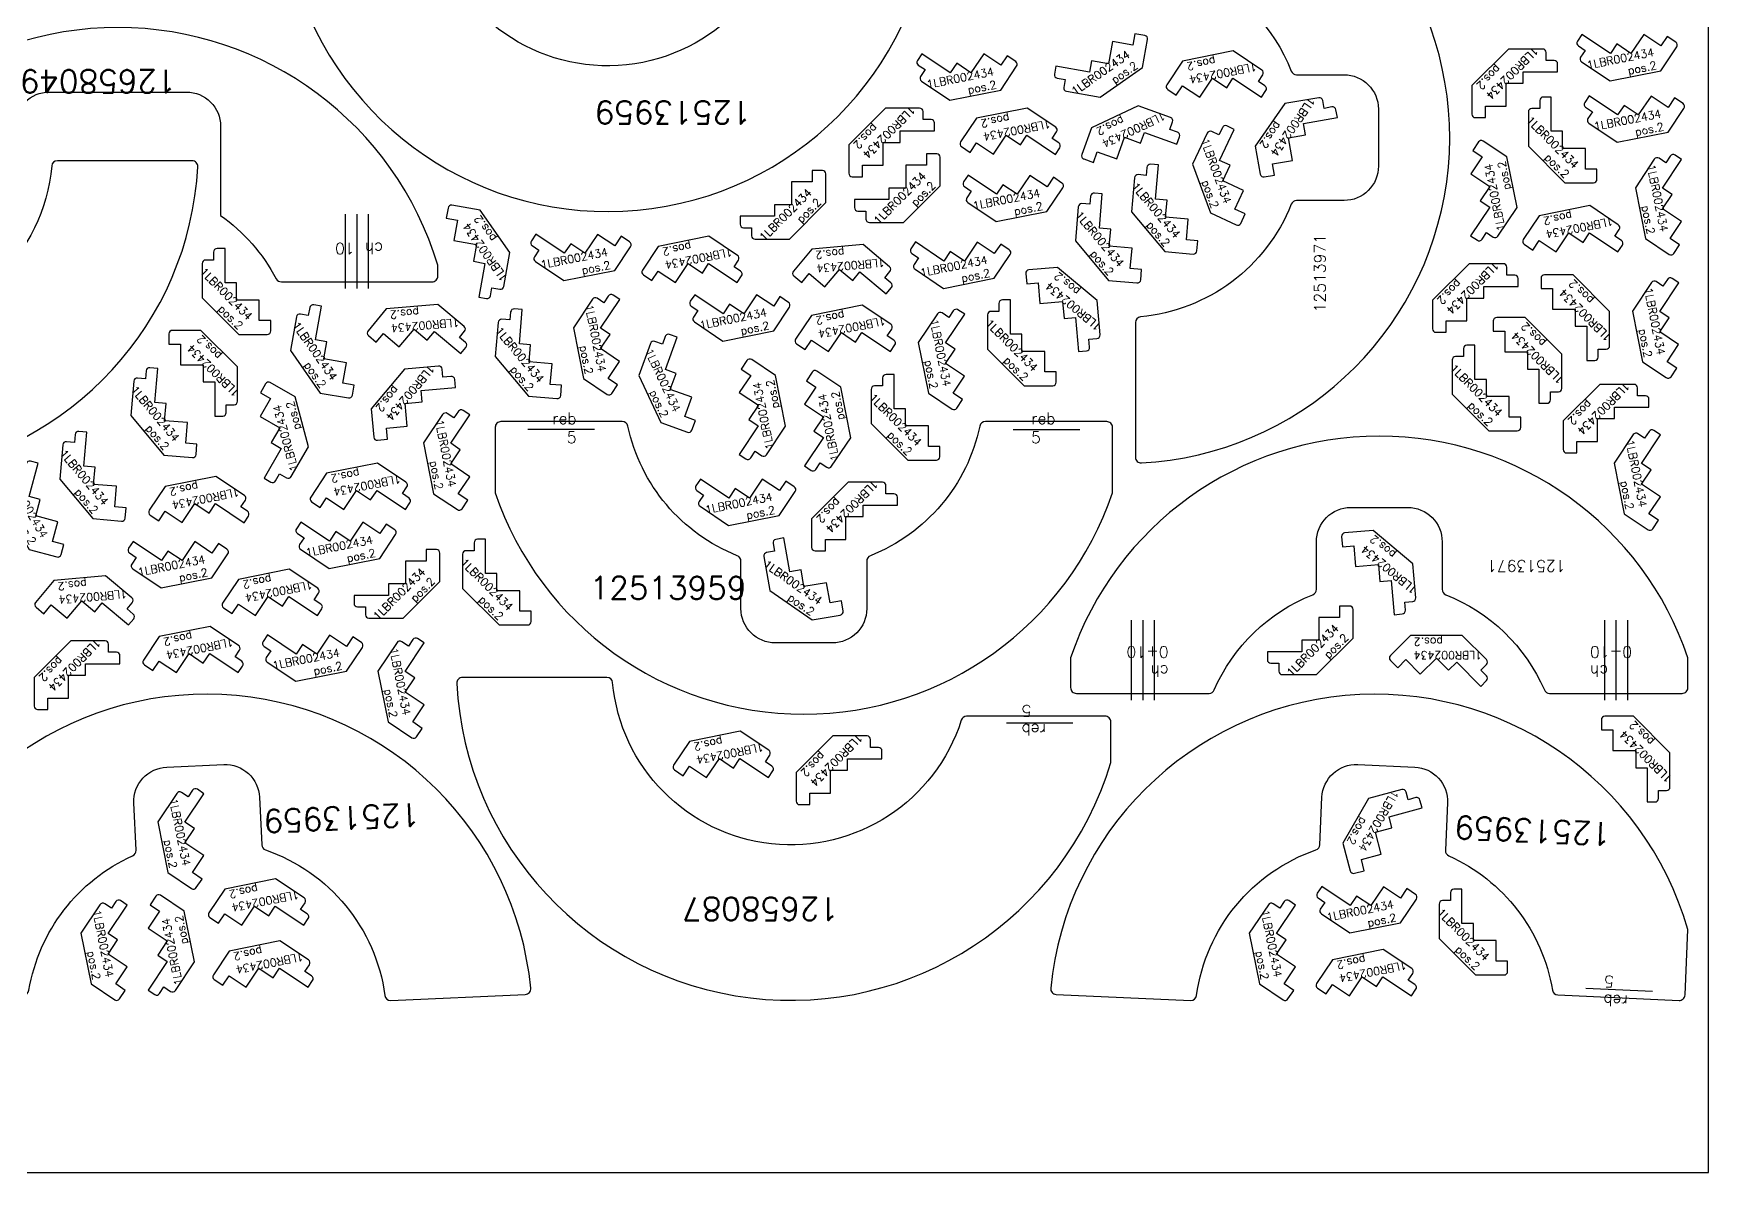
# Model space of a CAD drawing. Header units: millimetres. Extents: x 2625 to 5125, y -105 to 1860.
# Drawn here: x 3660 to 5125, y 0 to 996 of the extents above; entities that cross this region are included whole.
import ezdxf

# ---------------------------------------------------------------- set-up
doc = ezdxf.new("R2010")
doc.units = ezdxf.units.MM
for name, color, linetype in [('12513959', 7, 'Continuous'), ('12513971', 7, 'Continuous'), ('12658049', 7, 'Continuous'), ('12658087', 7, 'Continuous'), ('1LBR002434', 7, 'Continuous'), ('Chanfro', 7, 'Continuous'), ('Rebaixo', 7, 'Continuous'), ('sheet', 24, 'Continuous'), ('Texto', 7, 'Continuous')]:
    doc.layers.add(name, color=color, linetype=linetype)
doc.styles.get("Standard").update_dxf_attribs({"font": 'txt.shx'})

msp = doc.modelspace()

# ---------------------------------------------------------------- linework, layer by layer
at = {"layer": '12513959', "color": 2}
for points in [[(4441.5, 1115.6), (4323.7, 1115.6, 0.387391), (4318.8, 1111, -0.858818), (4007.9, 1092.6, 0.353739), (4003, 1096.6), (3896.9, 1096.6, 0.414214), (3891.9, 1091.6), (3891.9, 1034.3, 0.826224), (4446.5, 1110.3, 0.43)], [(3798.4, 885), (3680.6, 885, 0.387391), (3675.6, 880.5, -0.858818), (3364.8, 862.1, 0.353739), (3359.9, 866), (3253.8, 866, 0.414214), (3248.8, 861), (3248.8, 803.8, 0.826224), (3803.4, 879.7, 0.43)], [(4278.6, 534.8, 0.307315), (4275.4, 539.5, -0.250508), (4179.6, 652.9, 0.353739), (4174.7, 656.8), (4068.6, 656.8, 0.414214), (4063.6, 651.8), (4063.6, 594.6, 0.717624), (4603.6, 594.6), (4603.6, 651.8, 0.414214), (4598.6, 656.8), (4492.5, 656.8, 0.353739), (4487.6, 652.9, -0.250508), (4391.8, 539.5, 0.307315), (4388.6, 534.8), (4388.6, 493.2, -0.414214), (4358.6, 463.2), (4308.6, 463.2, -0.414214), (4278.6, 493.2)], [(3749.4, 281.8), (3747.5, 323.3, -0.414214), (3776.2, 354.6), (3826.1, 356.8, -0.414214), (3857.4, 328.2), (3859.3, 286.7, 0.307315), (3862.6, 282.2, -0.282196), (3967.1, 154.9, 0.387391), (3972.2, 150.5), (4089.9, 155.8, 0.43), (4094.7, 161.3, 0.826224), (3537.3, 212.5), (3539.8, 155.3, 0.414214), (3545, 150.5), (3651, 155.3, 0.353739), (3655.7, 159.4, -0.250508), (3746.4, 277, 0.307315)], [(4894.9, 281.8, 0.307315), (4897.8, 277, -0.250508), (4988.5, 159.4, 0.353739), (4993.2, 155.3), (5099.2, 150.5, 0.414214), (5104.5, 155.3), (5107, 212.5, 0.826224), (4549.6, 161.3, 0.43), (4554.3, 155.8), (4672, 150.5, 0.387391), (4677.2, 154.9, -0.282196), (4781.6, 282.2, 0.307315), (4785, 286.7), (4786.8, 328.2, -0.414214), (4818.1, 356.8), (4868.1, 354.6, -0.414214), (4896.7, 323.3)]]:
    msp.add_lwpolyline(points, format="xyb", close=True, dxfattribs=at)
at = {"layer": '12513971', "color": 2}
for points in [[(4764.6, 850.2, 0.307315), (4760, 847, -0.282196), (4628.1, 748.4, 0.387391), (4623.6, 743.4), (4623.6, 625.6, 0.43), (4628.9, 620.6, 0.826224), (4704.8, 1175.2), (4678.6, 1175.2, 0.414214), (4673.6, 1170.2), (4673.6, 1054.1, 0.298217), (4676.6, 1049.5, -0.197795), (4760, 963.4, 0.307315), (4764.6, 960.2), (4806.2, 960.2, -0.414214), (4836.2, 930.2), (4836.2, 880.2, -0.414214), (4806.2, 850.2)], [(4892, 551.7), (4892, 510.1, 0.307315), (4895.2, 505.4, -0.197795), (4981.4, 422.1, 0.298217), (4985.9, 419.1), (5102, 419.1, 0.414214), (5107, 424.1), (5107, 450.3, 0.717624), (4567, 450.3), (4567, 424.1, 0.414214), (4572, 419.1), (4688.1, 419.1, 0.298217), (4692.6, 422.1, -0.197795), (4778.8, 505.4, 0.307315), (4782, 510.1), (4782, 551.7, -0.414214), (4812, 581.7), (4862, 581.7, -0.414214)]]:
    msp.add_lwpolyline(points, format="xyb", close=True, dxfattribs=at)
at = {"layer": '12658049', "color": 2}
for points in [[(3679, 1179.8, -0.414214), (3649, 1149.8), (3571, 1149.8, -0.219706), (3457.5, 1084, 0.387226), (3453, 1079), (3453, 952.7, 0.429586), (3458.3, 947.7, 0.840577), (3527.6, 1519.8), (3518, 1519.8, 0.414214), (3513, 1514.8), (3513, 1382.9, 0.27887), (3515.7, 1378.4, -0.119347), (3571, 1329.8), (3649, 1329.8, -0.414214), (3679, 1299.8)], [(3823.4, 915.1), (3823.4, 837.1, -0.119347), (3872, 781.7, 0.27887), (3876.5, 779.1), (4008.4, 779.1, 0.414214), (4013.4, 784.1), (4013.4, 793.6, 0.742519), (3453.4, 793.6), (3453.4, 784.1, 0.414214), (3458.4, 779.1), (3590.4, 779.1, 0.27887), (3594.8, 781.7, -0.119347), (3643.4, 837.1), (3643.4, 915.1, -0.414214), (3673.4, 945.1), (3793.4, 945.1, -0.414214)]]:
    msp.add_lwpolyline(points, format="xyb", close=True, dxfattribs=at)
at = {"layer": '12658087', "color": 2}
msp.add_lwpolyline([(4597.1, 399.1), (4476, 399.1, 0.32655), (4471.3, 395.6, -0.817096), (4166.3, 428.5, 0.387226), (4161.3, 433.1), (4035, 433.1, 0.429586), (4030, 427.8, 0.840577), (4602.1, 358.5), (4602.1, 394.1, 0.414214)], format="xyb", close=True, dxfattribs=at)
at = {"layer": '1LBR002434', "color": 2}
for points in [[(4621.3, 986.2), (4603.5, 989.4), (4600.1, 969.7), (4585.3, 972.3), (4583.5, 962.4), (4554, 967.6), (4552.8, 960.7, 0.414214), (4555.2, 957.3), (4562.1, 956), (4560.9, 949.1, 0.414214), (4563.3, 945.7), (4592.9, 940.5), (4629.9, 966.4), (4634.3, 991, 0.414214), (4631.9, 994.5), (4623, 996.1)], [(4930, 932.7), (4948, 932.7), (4948, 952.7), (4963, 952.7), (4963, 962.7), (4993, 962.7), (4993, 969.7, 0.414214), (4990, 972.7), (4983, 972.7), (4983, 979.7, 0.414214), (4980, 982.7), (4950, 982.7), (4918, 950.7), (4918, 925.7, 0.414214), (4921, 922.7), (4930, 922.7)], [(5083.3, 985.4), (5068.4, 995.4), (5057.2, 978.7), (5044.8, 987.1), (5039.2, 978.7), (5014.3, 995.4), (5010.4, 989.6, 0.414214), (5011.2, 985.4), (5017, 981.5), (5013.1, 975.7, 0.414214), (5014, 971.6), (5038.9, 954.9), (5083.3, 963.7), (5097.2, 984.5, 0.414214), (5096.4, 988.7), (5088.9, 993.7)], [(4505.8, 968.5), (4490.9, 978.5), (4479.8, 961.8), (4467.3, 970.2), (4461.7, 961.9), (4436.8, 978.5), (4432.9, 972.7, 0.414214), (4433.7, 968.5), (4439.6, 964.7), (4435.7, 958.8, 0.414214), (4436.5, 954.7), (4461.4, 938), (4505.8, 946.8), (4519.7, 967.6, 0.414214), (4518.9, 971.8), (4511.4, 976.8)], [(4664.9, 950.5), (4679.9, 940.5), (4691, 957.2), (4703.5, 948.8), (4709, 957.2), (4734, 940.5), (4737.8, 946.3, 0.414214), (4737, 950.5), (4731.2, 954.4), (4735.1, 960.2, 0.414214), (4734.3, 964.3), (4709.3, 981), (4664.9, 972.2), (4651, 951.4, 0.414214), (4651.9, 947.2), (4659.3, 942.2)], [(4743.5, 882.2), (4761.2, 885.3), (4757.7, 905), (4772.5, 907.6), (4770.8, 917.5), (4800.3, 922.7), (4799.1, 929.6, 0.414214), (4795.6, 932), (4788.7, 930.8), (4787.5, 937.7, 0.414214), (4784, 940.1), (4754.5, 934.9), (4728.5, 897.8), (4732.9, 873.2, 0.414214), (4736.3, 870.8), (4745.2, 872.4)], [(5017.4, 877.7), (5017.4, 895.7), (4997.4, 895.7), (4997.4, 910.7), (4987.4, 910.7), (4987.4, 940.7), (4980.4, 940.7, 0.414214), (4977.4, 937.7), (4977.4, 930.7), (4970.4, 930.7, 0.414214), (4967.4, 927.7), (4967.4, 897.7), (4999.4, 865.7), (5024.4, 865.7, 0.414214), (5027.4, 868.7), (5027.4, 877.7)], [(5089.7, 931.6), (5074.7, 941.6), (5063.6, 925), (5051.1, 933.3), (5045.5, 925), (5020.6, 941.7), (5016.7, 935.9, 0.414214), (5017.5, 931.7), (5023.4, 927.8), (5019.5, 922, 0.414214), (5020.3, 917.8), (5045.2, 901.2), (5089.6, 910), (5103.5, 930.8, 0.414214), (5102.7, 934.9), (5095.2, 939.9)], [(4384.9, 881), (4402.9, 881), (4402.9, 901), (4417.9, 901), (4417.9, 911), (4447.9, 911), (4447.9, 918, 0.414214), (4444.9, 921), (4437.9, 921), (4437.9, 928, 0.414214), (4434.9, 931), (4404.9, 931), (4372.9, 899), (4372.9, 874, 0.414214), (4375.9, 871), (4384.9, 871)], [(4484.5, 900.6), (4499.5, 890.6), (4510.6, 907.2), (4523.1, 898.9), (4528.6, 907.2), (4553.6, 890.5), (4557.5, 896.3, 0.414214), (4556.6, 900.5), (4550.8, 904.4), (4554.7, 910.2, 0.414214), (4553.9, 914.4), (4528.9, 931), (4484.5, 922.2), (4470.7, 901.4, 0.414214), (4471.5, 897.3), (4479, 892.3)], [(4590.3, 892.8), (4607.3, 886.7), (4614.1, 905.5), (4628.2, 900.3), (4631.6, 909.7), (4659.8, 899.5), (4662.2, 906, 0.414214), (4660.4, 909.9), (4653.8, 912.3), (4656.2, 918.9, 0.414214), (4654.4, 922.7), (4626.2, 933), (4585.2, 913.8), (4576.7, 890.4, 0.414214), (4578.5, 886.5), (4586.9, 883.4)], [(4710.6, 842.6), (4718.2, 858.9), (4700.1, 867.4), (4706.4, 881), (4697.3, 885.2), (4710, 912.4), (4703.7, 915.4, 0.414214), (4699.7, 913.9), (4696.7, 907.6), (4690.4, 910.5, 0.414214), (4686.4, 909.1), (4673.7, 881.9), (4689.2, 839.4), (4711.9, 828.8, 0.414214), (4715.8, 830.2), (4719.6, 838.4)], [(4927, 888.4), (4917, 873.4), (4933.6, 862.3), (4925.3, 849.8), (4933.6, 844.3), (4916.9, 819.3), (4922.8, 815.4, 0.414214), (4926.9, 816.3), (4930.8, 822.1), (4936.6, 818.2, 0.414214), (4940.8, 819), (4957.5, 844), (4948.6, 888.3), (4927.9, 902.2, 0.414214), (4923.7, 901.4), (4918.7, 893.9)], [(4440.9, 881), (4422.9, 881), (4422.9, 861), (4407.9, 861), (4407.9, 851), (4377.9, 851), (4377.9, 844, 0.414214), (4380.9, 841), (4387.9, 841), (4387.9, 834, 0.414214), (4390.9, 831), (4420.9, 831), (4452.9, 863), (4452.9, 888, 0.414214), (4449.9, 891), (4440.9, 891)], [(4668.3, 815.9), (4669.9, 833.8), (4650, 835.6), (4651.3, 850.5), (4641.3, 851.4), (4643.9, 881.3), (4636.9, 881.9, 0.414214), (4633.7, 879.2), (4633.1, 872.2), (4626.1, 872.8, 0.414214), (4622.9, 870.1), (4620.2, 840.2), (4649.3, 805.5), (4674.2, 803.4, 0.414214), (4677.5, 806.1), (4678.3, 815)], [(5091.4, 817), (5101.4, 831.9), (5084.8, 843), (5093.1, 855.5), (5084.8, 861.1), (5101.5, 886), (5095.7, 889.9, 0.414214), (5091.5, 889.1), (5087.6, 883.2), (5081.8, 887.1, 0.414214), (5077.6, 886.3), (5061, 861.4), (5069.8, 817), (5090.6, 803.1, 0.414214), (5094.7, 803.9), (5099.7, 811.4)], [(4340.9, 866.4), (4322.9, 866.4), (4322.9, 846.4), (4307.9, 846.4), (4307.9, 836.4), (4277.9, 836.4), (4277.9, 829.4, 0.414214), (4280.9, 826.4), (4287.9, 826.4), (4287.9, 819.4, 0.414214), (4290.9, 816.4), (4320.9, 816.4), (4352.9, 848.4), (4352.9, 873.4, 0.414214), (4349.9, 876.4), (4340.9, 876.4)], [(4546.4, 862.2), (4531.4, 872.2), (4520.3, 855.6), (4507.8, 863.9), (4502.2, 855.6), (4477.3, 872.3), (4473.4, 866.4, 0.414214), (4474.2, 862.3), (4480.1, 858.4), (4476.2, 852.6, 0.414214), (4477, 848.4), (4501.9, 831.7), (4546.3, 840.6), (4560.2, 861.4, 0.414214), (4559.4, 865.5), (4551.9, 870.5)], [(4619.1, 790.6), (4620.7, 808.6), (4600.8, 810.3), (4602.1, 825.2), (4592.1, 826.1), (4594.7, 856), (4587.8, 856.6, 0.414214), (4584.5, 853.9), (4583.9, 846.9), (4576.9, 847.5, 0.414214), (4573.7, 844.8), (4571.1, 814.9), (4600.1, 780.2), (4625, 778.1, 0.414214), (4628.3, 780.8), (4629.1, 789.8)], [(4030.6, 833), (4027.4, 815.2), (4047.1, 811.8), (4044.5, 797), (4054.4, 795.2), (4049.2, 765.7), (4056.1, 764.5, 0.414214), (4059.5, 766.9), (4060.7, 773.8), (4067.6, 772.6, 0.414214), (4071.1, 775), (4076.3, 804.6), (4050.4, 841.6), (4025.7, 846, 0.414214), (4022.3, 843.6), (4020.7, 834.7)], [(4976.8, 815.2), (4991.7, 805.2), (5002.8, 821.9), (5015.3, 813.5), (5020.9, 821.8), (5045.8, 805.2), (5049.7, 811, 0.414214), (5048.9, 815.2), (5043, 819), (5046.9, 824.9, 0.414214), (5046.1, 829), (5021.2, 845.7), (4976.8, 836.9), (4962.9, 816.1, 0.414214), (4963.7, 811.9), (4971.2, 806.9)], [(4168.1, 810.6), (4153.2, 820.6), (4142, 804), (4129.6, 812.3), (4124, 804), (4099.1, 820.7), (4095.2, 814.9, 0.414214), (4096, 810.7), (4101.8, 806.8), (4097.9, 801, 0.414214), (4098.8, 796.8), (4123.7, 780.2), (4168.1, 789), (4182, 809.8, 0.414214), (4181.2, 813.9), (4173.7, 818.9)], [(3857.2, 745.1), (3857.2, 763.1), (3837.2, 763.1), (3837.2, 778.1), (3827.2, 778.1), (3827.2, 808.1), (3820.2, 808.1, 0.414214), (3817.2, 805.1), (3817.2, 798.1), (3810.2, 798.1, 0.414214), (3807.2, 795.1), (3807.2, 765.1), (3839.2, 733.1), (3864.2, 733.1, 0.414214), (3867.2, 736.1), (3867.2, 745.1)], [(4206.2, 788.4), (4221.2, 778.4), (4232.3, 795.1), (4244.8, 786.7), (4250.3, 795), (4275.3, 778.4), (4279.1, 784.2, 0.414214), (4278.3, 788.3), (4272.5, 792.2), (4276.4, 798.1, 0.414214), (4275.6, 802.2), (4250.6, 818.9), (4206.2, 810.1), (4192.3, 789.3, 0.414214), (4193.2, 785.1), (4200.6, 780.1)], [(4338.1, 786.2), (4351.9, 774.6), (4364.8, 789.9), (4376.3, 780.3), (4382.7, 787.9), (4405.7, 768.7), (4410.2, 774, 0.414214), (4409.8, 778.2), (4404.4, 782.7), (4408.9, 788.1, 0.414214), (4408.6, 792.3), (4385.6, 811.6), (4340.5, 807.7), (4324.4, 788.5, 0.414214), (4324.8, 784.3), (4331.7, 778.5)], [(4500.2, 803.8), (4485.3, 813.8), (4474.2, 797.2), (4461.7, 805.5), (4456.1, 797.2), (4431.2, 813.9), (4427.3, 808, 0.414214), (4428.1, 803.9), (4433.9, 800), (4430.1, 794.2, 0.414214), (4430.9, 790), (4455.8, 773.3), (4500.2, 782.2), (4514.1, 803, 0.414214), (4513.3, 807.1), (4505.8, 812.1)], [(4538.5, 778.1), (4540.1, 760.2), (4560, 761.9), (4561.3, 747), (4571.3, 747.9), (4573.9, 718), (4580.9, 718.6, 0.414214), (4583.6, 721.8), (4583, 728.8), (4590, 729.4, 0.414214), (4592.7, 732.7), (4590.1, 762.6), (4555.4, 791.6), (4530.5, 789.5, 0.414214), (4527.8, 786.2), (4528.6, 777.2)], [(4895.5, 744.9), (4913.5, 744.9), (4913.5, 764.9), (4928.5, 764.9), (4928.5, 774.9), (4958.5, 774.9), (4958.5, 781.9, 0.414214), (4955.5, 784.9), (4948.5, 784.9), (4948.5, 791.9, 0.414214), (4945.5, 794.9), (4915.5, 794.9), (4883.5, 762.9), (4883.5, 737.9, 0.414214), (4886.5, 734.9), (4895.5, 734.9)], [(4988.5, 773.2), (4988.5, 755.2), (5008.5, 755.2), (5008.5, 740.2), (5018.5, 740.2), (5018.5, 710.2), (5025.5, 710.2, 0.414214), (5028.5, 713.2), (5028.5, 720.2), (5035.5, 720.2, 0.414214), (5038.5, 723.2), (5038.5, 753.2), (5006.5, 785.2), (4981.5, 785.2, 0.414214), (4978.5, 782.2), (4978.5, 773.2)], [(5088.9, 709.1), (5098.9, 724.1), (5082.3, 735.2), (5090.6, 747.7), (5082.3, 753.2), (5099, 778.2), (5093.2, 782.1, 0.414214), (5089, 781.2), (5085.1, 775.4), (5079.3, 779.3, 0.414214), (5075.1, 778.5), (5058.5, 753.5), (5067.3, 709.2), (5088.1, 695.3, 0.414214), (5092.3, 696.1), (5097.3, 703.6)], [(4162.4, 694.5), (4172.4, 709.5), (4155.8, 720.6), (4164.1, 733), (4155.8, 738.6), (4172.5, 763.5), (4166.7, 767.4, 0.414214), (4162.5, 766.6), (4158.6, 760.8), (4152.8, 764.7, 0.414214), (4148.6, 763.8), (4132, 738.9), (4140.8, 694.5), (4161.6, 680.6, 0.414214), (4165.7, 681.5), (4170.7, 688.9)], [(4307.2, 757.8), (4292.2, 767.8), (4281.1, 751.1), (4268.6, 759.5), (4263.1, 751.1), (4238.1, 767.8), (4234.2, 762, 0.414214), (4235.1, 757.8), (4240.9, 753.9), (4237, 748.1, 0.414214), (4237.8, 744), (4262.8, 727.3), (4307.2, 736.1), (4321, 756.9, 0.414214), (4320.2, 761.1), (4312.7, 766.1)], [(4544.3, 700.2), (4544.3, 718.2), (4524.3, 718.2), (4524.3, 733.2), (4514.3, 733.2), (4514.3, 763.2), (4507.3, 763.2, 0.414214), (4504.3, 760.2), (4504.3, 753.2), (4497.3, 753.2, 0.414214), (4494.3, 750.2), (4494.3, 720.2), (4526.3, 688.2), (4551.3, 688.2, 0.414214), (4554.3, 691.2), (4554.3, 700.2)], [(3930.3, 690.5), (3933.4, 708.2), (3913.7, 711.7), (3916.3, 726.5), (3906.5, 728.2), (3911.7, 757.8), (3904.8, 759, 0.414214), (3901.3, 756.5), (3900.1, 749.7), (3893.2, 750.9, 0.414214), (3889.7, 748.4), (3884.5, 718.9), (3910.5, 681.8), (3935.1, 677.5, 0.414214), (3938.6, 679.9), (3940.2, 688.8)], [(3965.9, 733.9), (3979.7, 722.3), (3992.6, 737.6), (4004.1, 728), (4010.5, 735.7), (4033.5, 716.4), (4038, 721.7, 0.414214), (4037.6, 726), (4032.3, 730.5), (4036.8, 735.8, 0.414214), (4036.4, 740.1), (4013.4, 759.3), (3968.3, 755.4), (3952.3, 736.2, 0.414214), (3952.6, 732), (3959.5, 726.2)], [(4111.7, 689.4), (4113.3, 707.4), (4093.3, 709.1), (4094.6, 724), (4084.7, 724.9), (4087.3, 754.8), (4080.3, 755.4, 0.414214), (4077.1, 752.7), (4076.5, 745.7), (4069.5, 746.3, 0.414214), (4066.2, 743.6), (4063.6, 713.7), (4092.7, 679), (4117.6, 676.9, 0.414214), (4120.9, 679.6), (4121.7, 688.6)], [(4340.3, 728.1), (4355.3, 718.1), (4366.4, 734.7), (4378.8, 726.4), (4384.4, 734.7), (4409.3, 718), (4413.2, 723.9, 0.414214), (4412.4, 728), (4406.6, 731.9), (4410.5, 737.7, 0.414214), (4409.6, 741.9), (4384.7, 758.6), (4340.3, 749.7), (4326.4, 729, 0.414214), (4327.2, 724.8), (4334.7, 719.8)], [(4464.2, 681.6), (4474.2, 696.6), (4457.6, 707.7), (4465.9, 720.2), (4457.6, 725.7), (4474.3, 750.7), (4468.4, 754.6, 0.414214), (4464.3, 753.7), (4460.4, 747.9), (4454.6, 751.8, 0.414214), (4450.4, 751), (4433.7, 726), (4442.6, 681.6), (4463.4, 667.8, 0.414214), (4467.5, 668.6), (4472.5, 676.1)], [(4946.7, 735.8), (4946.7, 717.8), (4966.7, 717.8), (4966.7, 702.8), (4976.7, 702.8), (4976.7, 672.8), (4983.7, 672.8, 0.414214), (4986.7, 675.8), (4986.7, 682.8), (4993.7, 682.8, 0.414214), (4996.7, 685.8), (4996.7, 715.8), (4964.7, 747.8), (4939.7, 747.8, 0.414214), (4936.7, 744.8), (4936.7, 735.8)], [(3788.2, 724.6), (3788.2, 706.6), (3808.2, 706.6), (3808.2, 691.6), (3818.2, 691.6), (3818.2, 661.6), (3825.2, 661.6, 0.414214), (3828.2, 664.6), (3828.2, 671.6), (3835.2, 671.6, 0.414214), (3838.2, 674.6), (3838.2, 704.6), (3806.2, 736.6), (3781.2, 736.6, 0.414214), (3778.2, 733.6), (3778.2, 724.6)], [(4229.4, 661.2), (4235.5, 678.1), (4216.7, 684.9), (4221.9, 699), (4212.5, 702.4), (4222.7, 730.6), (4216.2, 733, 0.414214), (4212.3, 731.2), (4209.9, 724.6), (4203.3, 727, 0.414214), (4199.5, 725.2), (4189.2, 697.1), (4208.4, 656), (4231.9, 647.5, 0.414214), (4235.7, 649.3), (4238.8, 657.7)], [(4950.7, 660.7), (4950.7, 678.7), (4930.7, 678.7), (4930.7, 693.7), (4920.7, 693.7), (4920.7, 723.7), (4913.7, 723.7, 0.414214), (4910.7, 720.7), (4910.7, 713.7), (4903.7, 713.7, 0.414214), (4900.7, 710.7), (4900.7, 680.7), (4932.7, 648.7), (4957.7, 648.7, 0.414214), (4960.7, 651.7), (4960.7, 660.7)], [(3792.8, 637.9), (3794.3, 655.9), (3774.4, 657.6), (3775.7, 672.5), (3765.8, 673.4), (3768.4, 703.3), (3761.4, 703.9, 0.414214), (3758.2, 701.2), (3757.6, 694.2), (3750.6, 694.8, 0.414214), (3747.3, 692.1), (3744.7, 662.2), (3773.8, 627.5), (3798.7, 625.4, 0.414214), (3802, 628.1), (3802.7, 637.1)], [(3968.6, 651.2), (3986.6, 652.8), (3984.8, 672.7), (3999.8, 674), (3998.9, 684), (4028.8, 686.6), (4028.2, 693.6, 0.414214), (4024.9, 696.3), (4017.9, 695.7), (4017.3, 702.7, 0.414214), (4014.1, 705.4), (3984.2, 702.8), (3955.1, 668.1), (3957.3, 643.2, 0.414214), (3960.5, 640.5), (3969.5, 641.3)], [(4287.1, 697.2), (4277.1, 682.2), (4293.8, 671.1), (4285.4, 658.6), (4293.7, 653), (4277.1, 628.1), (4282.9, 624.2, 0.414214), (4287.1, 625), (4290.9, 630.9), (4296.8, 627, 0.414214), (4300.9, 627.8), (4317.6, 652.7), (4308.8, 697.1), (4288, 711, 0.414214), (4283.8, 710.2), (4278.8, 702.7)], [(3866.9, 677), (3857.9, 661.4), (3875.2, 651.4), (3867.7, 638.4), (3876.4, 633.4), (3861.4, 607.4), (3867.4, 603.9, 0.414214), (3871.5, 605), (3875, 611.1), (3881.1, 607.6, 0.414214), (3885.2, 608.7), (3900.2, 634.7), (3888.5, 678.4), (3866.8, 690.9, 0.414214), (3862.7, 689.8), (3858.2, 682)], [(4344.1, 687), (4334.1, 672.1), (4350.8, 661), (4342.4, 648.5), (4350.7, 642.9), (4334.1, 618), (4339.9, 614.1, 0.414214), (4344.1, 614.9), (4347.9, 620.8), (4353.8, 616.9, 0.414214), (4357.9, 617.7), (4374.6, 642.6), (4365.8, 687), (4345, 700.9, 0.414214), (4340.8, 700.1), (4335.8, 692.6)], [(4442.5, 635), (4442.5, 653), (4422.5, 653), (4422.5, 668), (4412.5, 668), (4412.5, 698), (4405.5, 698, 0.414214), (4402.5, 695), (4402.5, 688), (4395.5, 688, 0.414214), (4392.5, 685), (4392.5, 655), (4424.5, 623), (4449.5, 623, 0.414214), (4452.5, 626), (4452.5, 635)], [(5009.9, 639.4), (5027.9, 639.4), (5027.9, 659.4), (5042.9, 659.4), (5042.9, 669.4), (5072.9, 669.4), (5072.9, 676.4, 0.414214), (5069.9, 679.4), (5062.9, 679.4), (5062.9, 686.4, 0.414214), (5059.9, 689.4), (5029.9, 689.4), (4997.9, 657.4), (4997.9, 632.4, 0.414214), (5000.9, 629.4), (5009.9, 629.4)], [(4031.3, 593.7), (4041.3, 608.6), (4024.7, 619.8), (4033, 632.2), (4024.7, 637.8), (4041.4, 662.7), (4035.5, 666.6, 0.414214), (4031.4, 665.8), (4027.5, 660), (4021.7, 663.9, 0.414214), (4017.5, 663), (4000.8, 638.1), (4009.7, 593.7), (4030.5, 579.8, 0.414214), (4034.6, 580.6), (4039.6, 588.1)], [(3730.7, 582.2), (3732.3, 600.2), (3712.3, 601.9), (3713.7, 616.9), (3703.7, 617.7), (3706.3, 647.6), (3699.3, 648.2, 0.414214), (3696.1, 645.5), (3695.5, 638.5), (3688.5, 639.1, 0.414214), (3685.2, 636.4), (3682.6, 606.5), (3711.7, 571.9), (3736.6, 569.7, 0.414214), (3739.9, 572.4), (3740.7, 581.4)], [(5072.9, 576.1), (5082.9, 591), (5066.3, 602.1), (5074.7, 614.6), (5066.3, 620.2), (5083, 645.1), (5077.2, 649, 0.414214), (5073, 648.2), (5069.1, 642.4), (5063.3, 646.2, 0.414214), (5059.2, 645.4), (5042.5, 620.5), (5051.3, 576.1), (5072.1, 562.2, 0.414214), (5076.3, 563), (5081.3, 570.5)], [(3676.4, 551.8), (3681.1, 569.2), (3661.8, 574.4), (3665.6, 588.8), (3656, 591.4), (3663.8, 620.4), (3657, 622.2, 0.414214), (3653.3, 620.1), (3651.5, 613.3), (3644.7, 615.2, 0.414214), (3641.1, 613), (3633.3, 584.1), (3655.9, 544.9), (3680.1, 538.4, 0.414214), (3683.8, 540.5), (3686.1, 549.2)], [(3916.1, 590), (3931.1, 580), (3942.2, 596.6), (3954.6, 588.3), (3960.2, 596.6), (3985.1, 579.9), (3989, 585.8, 0.414214), (3988.2, 589.9), (3982.4, 593.8), (3986.3, 599.6, 0.414214), (3985.4, 603.8), (3960.5, 620.5), (3916.1, 611.6), (3902.2, 590.8, 0.414214), (3903, 586.7), (3910.5, 581.7)], [(3774.8, 578.5), (3789.8, 568.5), (3800.9, 585.1), (3813.4, 576.7), (3818.9, 585.1), (3843.9, 568.4), (3847.7, 574.2, 0.414214), (3846.9, 578.4), (3841.1, 582.3), (3845, 588.1, 0.414214), (3844.2, 592.2), (3819.2, 608.9), (3774.8, 600.1), (3760.9, 579.3, 0.414214), (3761.8, 575.1), (3769.3, 570.1)], [(4312.2, 596.5), (4297.2, 606.5), (4286.1, 589.8), (4273.6, 598.2), (4268.1, 589.8), (4243.1, 606.5), (4239.2, 600.7, 0.414214), (4240, 596.5), (4245.9, 592.6), (4242, 586.8, 0.414214), (4242.8, 582.7), (4267.8, 566), (4312.1, 574.8), (4326, 595.6, 0.414214), (4325.2, 599.8), (4317.7, 604.8)], [(4352.4, 553.7), (4370.4, 553.7), (4370.4, 573.7), (4385.4, 573.7), (4385.4, 583.7), (4415.4, 583.7), (4415.4, 590.7, 0.414214), (4412.4, 593.7), (4405.4, 593.7), (4405.4, 600.7, 0.414214), (4402.4, 603.7), (4372.4, 603.7), (4340.4, 571.7), (4340.4, 546.7, 0.414214), (4343.4, 543.7), (4352.4, 543.7)], [(3962.6, 558.9), (3947.7, 568.9), (3936.6, 552.2), (3924.1, 560.6), (3918.5, 552.3), (3893.6, 568.9), (3889.7, 563.1, 0.414214), (3890.5, 559), (3896.4, 555.1), (3892.5, 549.2, 0.414214), (3893.3, 545.1), (3918.2, 528.4), (3962.6, 537.2), (3976.5, 558, 0.414214), (3975.7, 562.2), (3968.2, 567.2)], [(4814.7, 548.1), (4816.3, 530.2), (4836.2, 531.9), (4837.5, 517), (4847.5, 517.8), (4850.1, 487.9), (4857.1, 488.6, 0.414214), (4859.8, 491.8), (4859.2, 498.8), (4866.2, 499.4, 0.414214), (4868.9, 502.6), (4866.3, 532.5), (4831.6, 561.6), (4806.7, 559.4, 0.414214), (4804, 556.2), (4804.8, 547.2)], [(3815.8, 541.8), (3800.9, 551.8), (3789.8, 535.2), (3777.3, 543.5), (3771.7, 535.2), (3746.8, 551.9), (3742.9, 546, 0.414214), (3743.7, 541.9), (3749.5, 538), (3745.7, 532.2, 0.414214), (3746.5, 528), (3771.4, 511.3), (3815.8, 520.2), (3829.7, 541, 0.414214), (3828.9, 545.1), (3821.4, 550.1)], [(4003.1, 534.8), (3985.1, 534.8), (3985.1, 514.8), (3970.1, 514.8), (3970.1, 504.8), (3940.1, 504.8), (3940.1, 497.8, 0.414214), (3943.1, 494.8), (3950.1, 494.8), (3950.1, 487.8, 0.414214), (3953.1, 484.8), (3983.1, 484.8), (4015.1, 516.8), (4015.1, 541.8, 0.414214), (4012.1, 544.8), (4003.1, 544.8)], [(4085.1, 490.9), (4085.1, 508.9), (4065.1, 508.9), (4065.1, 523.9), (4055.1, 523.9), (4055.1, 553.9), (4048.1, 553.9, 0.414214), (4045.1, 550.9), (4045.1, 543.9), (4038.1, 543.9, 0.414214), (4035.1, 540.9), (4035.1, 510.9), (4067.1, 478.9), (4092.1, 478.9, 0.414214), (4095.1, 481.9), (4095.1, 490.9)], [(4356.5, 498.2), (4353.4, 515.9), (4333.7, 512.5), (4331.1, 527.2), (4321.3, 525.5), (4316, 555), (4309.1, 553.8, 0.414214), (4306.7, 550.3), (4307.9, 543.5), (4301, 542.2, 0.414214), (4298.6, 538.8), (4303.8, 509.2), (4340.9, 483.3), (4365.5, 487.6, 0.414214), (4367.9, 491.1), (4366.4, 499.9)], [(3839, 497.2), (3853.9, 487.2), (3865, 503.8), (3877.5, 495.5), (3883.1, 503.8), (3908, 487.1), (3911.9, 493, 0.414214), (3911.1, 497.1), (3905.2, 501), (3909.1, 506.8, 0.414214), (3908.3, 511), (3883.4, 527.7), (3839, 518.8), (3825.1, 498.1, 0.414214), (3825.9, 493.9), (3833.4, 488.9)], [(3675.2, 496.4), (3689, 484.8), (3701.9, 500.1), (3713.4, 490.5), (3719.8, 498.2), (3742.8, 478.9), (3747.3, 484.2, 0.414214), (3746.9, 488.5), (3741.5, 493), (3746, 498.3, 0.414214), (3745.7, 502.6), (3722.7, 521.8), (3677.6, 517.9), (3661.5, 498.7, 0.414214), (3661.9, 494.5), (3668.8, 488.7)], [(4802.1, 485.5), (4784.1, 485.5), (4784.1, 465.5), (4769.1, 465.5), (4769.1, 455.5), (4739.1, 455.5), (4739.1, 448.5, 0.414214), (4742.1, 445.5), (4749.1, 445.5), (4749.1, 438.5, 0.414214), (4752.1, 435.5), (4782.1, 435.5), (4814.1, 467.5), (4814.1, 492.5, 0.414214), (4811.1, 495.5), (4802.1, 495.5)], [(3769.7, 447.3), (3784.7, 437.3), (3795.8, 453.9), (3808.2, 445.6), (3813.8, 453.9), (3838.7, 437.2), (3842.6, 443, 0.414214), (3841.8, 447.2), (3836, 451.1), (3839.9, 456.9, 0.414214), (3839, 461.1), (3814.1, 477.7), (3769.7, 468.9), (3755.8, 448.1, 0.414214), (3756.7, 444), (3764.1, 439)], [(3933.5, 460.1), (3918.5, 470.1), (3907.4, 453.5), (3895, 461.8), (3889.4, 453.5), (3864.5, 470.2), (3860.6, 464.4, 0.414214), (3861.4, 460.2), (3867.2, 456.3), (3863.3, 450.5, 0.414214), (3864.2, 446.3), (3889.1, 429.7), (3933.5, 438.5), (3947.4, 459.3, 0.414214), (3946.5, 463.5), (3939.1, 468.5)], [(4860.1, 448.6), (4872.8, 435.8), (4887, 450), (4897.6, 439.4), (4904.7, 446.4), (4925.9, 425.2), (4930.8, 430.2, 0.414214), (4930.8, 434.4), (4925.9, 439.4), (4930.8, 444.3, 0.414214), (4930.8, 448.6), (4909.6, 469.8), (4864.4, 469.8), (4846.7, 452.1, 0.414214), (4846.7, 447.9), (4853.1, 441.5)], [(3672.3, 415), (3690.3, 415), (3690.3, 435), (3705.3, 435), (3705.3, 445), (3735.3, 445), (3735.3, 452, 0.414214), (3732.3, 455), (3725.3, 455), (3725.3, 462, 0.414214), (3722.3, 465), (3692.3, 465), (3660.3, 433), (3660.3, 408, 0.414214), (3663.3, 405), (3672.3, 405)], [(3991.5, 394.1), (4001.5, 409.1), (3984.9, 420.2), (3993.2, 432.7), (3984.9, 438.2), (4001.5, 463.2), (3995.7, 467, 0.414214), (3991.6, 466.2), (3987.7, 460.4), (3981.9, 464.3, 0.414214), (3977.7, 463.5), (3961, 438.5), (3969.9, 394.1), (3990.6, 380.2, 0.414214), (3994.8, 381.1), (3999.8, 388.5)], [(5041.3, 387.1), (5041.3, 369.1), (5061.3, 369.1), (5061.3, 354.1), (5071.3, 354.1), (5071.3, 324.1), (5078.3, 324.1, 0.414214), (5081.3, 327.1), (5081.3, 334.1), (5088.3, 334.1, 0.414214), (5091.3, 337.1), (5091.3, 367.1), (5059.3, 399.1), (5034.3, 399.1, 0.414214), (5031.3, 396.1), (5031.3, 387.1)], [(4233.6, 355.5), (4248.5, 345.5), (4259.7, 362.1), (4272.1, 353.8), (4277.7, 362.1), (4302.6, 345.4), (4306.5, 351.2, 0.414214), (4305.7, 355.4), (4299.9, 359.3), (4303.8, 365.1, 0.414214), (4302.9, 369.3), (4278, 385.9), (4233.6, 377.1), (4219.7, 356.3, 0.414214), (4220.5, 352.1), (4228, 347.1)], [(4338.9, 331.8), (4356.9, 331.8), (4356.9, 351.8), (4371.9, 351.8), (4371.9, 361.8), (4401.9, 361.8), (4401.9, 368.8, 0.414214), (4398.9, 371.8), (4391.9, 371.8), (4391.9, 378.8, 0.414214), (4388.9, 381.8), (4358.9, 381.8), (4326.9, 349.8), (4326.9, 324.8, 0.414214), (4329.9, 321.8), (4338.9, 321.8)], [(3798.8, 262.3), (3808.8, 277.2), (3792.2, 288.3), (3800.5, 300.8), (3792.2, 306.4), (3808.8, 331.3), (3803, 335.2, 0.414214), (3798.9, 334.4), (3795, 328.6), (3789.2, 332.4, 0.414214), (3785, 331.6), (3768.3, 306.7), (3777.2, 262.3), (3797.9, 248.4, 0.414214), (3802.1, 249.2), (3807.1, 256.7)], [(4821.4, 273.7), (4838.7, 278.4), (4833.6, 297.7), (4848.1, 301.6), (4845.5, 311.2), (4874.4, 319), (4872.6, 325.7, 0.414214), (4869, 327.9), (4862.2, 326.1), (4860.4, 332.8, 0.414214), (4856.7, 334.9), (4827.7, 327.2), (4805.1, 288), (4811.6, 263.8, 0.414214), (4815.3, 261.7), (4823.9, 264)], [(3827.1, 226.3), (3842, 216.3), (3853.1, 232.9), (3865.6, 224.6), (3871.2, 232.9), (3896.1, 216.3), (3900, 222.1, 0.414214), (3899.2, 226.2), (3893.3, 230.1), (3897.2, 235.9, 0.414214), (3896.4, 240.1), (3871.5, 256.8), (3827.1, 247.9), (3813.2, 227.2, 0.414214), (3814, 223), (3821.5, 218)], [(4855.6, 240), (4840.7, 250), (4829.5, 233.4), (4817.1, 241.7), (4811.5, 233.4), (4786.6, 250.1), (4782.7, 244.2, 0.414214), (4783.5, 240.1), (4789.3, 236.2), (4785.4, 230.4, 0.414214), (4786.3, 226.2), (4811.2, 209.5), (4855.6, 218.4), (4869.5, 239.2, 0.414214), (4868.7, 243.3), (4861.2, 248.3)], [(3731.6, 164.9), (3741.6, 179.9), (3725, 191), (3733.3, 203.4), (3725, 209), (3741.7, 233.9), (3735.9, 237.8, 0.414214), (3731.7, 237), (3727.8, 231.2), (3722, 235.1, 0.414214), (3717.8, 234.2), (3701.2, 209.3), (3710, 164.9), (3730.8, 151, 0.414214), (3734.9, 151.9), (3739.9, 159.3)], [(3770, 228.6), (3760, 213.6), (3776.6, 202.5), (3768.3, 190), (3776.6, 184.5), (3759.9, 159.5), (3765.8, 155.6, 0.414214), (3769.9, 156.5), (3773.8, 162.3), (3779.6, 158.4, 0.414214), (3783.8, 159.2), (3800.5, 184.2), (3791.6, 228.6), (3770.8, 242.5, 0.414214), (3766.7, 241.6), (3761.7, 234.1)], [(4753.8, 164.9), (4763.8, 179.9), (4747.1, 191), (4755.5, 203.4), (4747.2, 209), (4763.8, 233.9), (4758, 237.8, 0.414214), (4753.8, 237), (4750, 231.2), (4744.1, 235.1, 0.414214), (4740, 234.2), (4723.3, 209.3), (4732.1, 164.9), (4752.9, 151, 0.414214), (4757.1, 151.9), (4762.1, 159.3)], [(4939.3, 184.8), (4939.3, 202.8), (4919.3, 202.8), (4919.3, 217.8), (4909.3, 217.8), (4909.3, 247.8), (4902.3, 247.8, 0.414214), (4899.3, 244.8), (4899.3, 237.8), (4892.3, 237.8, 0.414214), (4889.3, 234.8), (4889.3, 204.8), (4921.3, 172.8), (4946.3, 172.8, 0.414214), (4949.3, 175.8), (4949.3, 184.8)], [(3830.8, 172.1), (3845.8, 162.1), (3856.9, 178.7), (3869.4, 170.4), (3874.9, 178.7), (3899.9, 162), (3903.8, 167.8, 0.414214), (3903, 172), (3897.1, 175.9), (3901, 181.7, 0.414214), (3900.2, 185.9), (3875.3, 202.5), (3830.9, 193.7), (3817, 172.9, 0.414214), (3817.8, 168.8), (3825.3, 163.8)], [(4796, 164.5), (4811, 154.5), (4822.1, 171.1), (4834.6, 162.8), (4840.1, 171.1), (4865.1, 154.4), (4869, 160.3, 0.414214), (4868.2, 164.4), (4862.3, 168.3), (4866.2, 174.1, 0.414214), (4865.4, 178.3), (4840.5, 195), (4796.1, 186.1), (4782.2, 165.3, 0.414214), (4783, 161.2), (4790.5, 156.2)]]:
    msp.add_lwpolyline(points, format="xyb", close=True, dxfattribs=at)
at = {"layer": 'Chanfro', "color": 2}
for p, q in [((3932.4, 838.1), (3932.4, 773.1)), ((3942.4, 838.1), (3942.4, 773.1)), ((3952.4, 838.1), (3952.4, 773.1)), ((4620, 483.1), (4620, 413.1)), ((4630, 483.1), (4630, 413.1)), ((4640, 483.1), (4640, 413.1)), ((5034, 483.1), (5034, 413.1)), ((5044, 483.1), (5044, 413.1)), ((5054, 483.1), (5054, 413.1))]:
    msp.add_line(p, q, dxfattribs=at)
at = {"layer": 'Rebaixo', "color": 2}
for p, q in [((4150.4, 649.8), (4092.2, 649.8)), ((4516.8, 649.8), (4575, 649.8)), ((4511, 393.4), (4569, 393.4)), ((5017.8, 161.2), (5075.9, 158.6))]:
    msp.add_line(p, q, dxfattribs=at)
at = {"layer": 'sheet', "color": 7}
msp.add_lwpolyline([(2625, 0), (5125, 0), (5125, 1860), (2625, 1860)], close=True, dxfattribs=at)

# ---------------------------------------------------------------- texts
at = {"layer": 'Chanfro', "color": 2, "char_height": 10, "rotation": 180}
for s, insert, width, attachment_point in [('ch 10', (3923.5, 813.2), 58.166, 9), ('ch 0+10', (4652.7, 460.2), 53.741, 7), ('ch 0+10', (5021.3, 460.2), 53.741, 9)]:
    msp.add_mtext(s, dxfattribs=dict(at, insert=insert, width=width, attachment_point=attachment_point))
at = {"layer": 'Rebaixo', "color": 2, "char_height": 10, "width": 35.2}
for insert, attachment_point in [((4134.8, 638), 9), ((4532.4, 638), 7)]:
    msp.add_mtext('reb 5', dxfattribs=dict(at, insert=insert, attachment_point=attachment_point))
at = {"layer": 'Rebaixo', "color": 2, "char_height": 10}
for insert, width, attachment_point, rotation in [((4524, 382.1), 30.968, 3, 180), ((5033.9, 172.3), 35.2, 9, 177.4505)]:
    msp.add_mtext('reb 5', dxfattribs=dict(at, insert=insert, width=width, attachment_point=attachment_point, rotation=rotation))
at = {"layer": 'Texto', "color": 2}
for s, insert, char_height, width, attachment_point, rotation in [('1LBR002434\\Ppos.2', (4934.7, 938), 7, 55.252, 3, 225), ('1LBR002434\\Ppos.2', (5076.5, 983.6), 7, 55.252, 3, 11.25), ('1LBR002434\\Ppos.2', (4615.7, 981.9), 7, 55.252, 3, 35), ('1LBR002434\\Ppos.2', (4671.7, 952.3), 7, 55.252, 3, 191.25), ('12658049', (3784.8, 944.4), 20, 262.02, 1, 180), ('1LBR002434\\Ppos.2', (4499, 966.7), 7, 55.252, 3, 11.25), ('1LBR002434\\Ppos.2', (4747.2, 888.2), 7, 55.252, 3, 235), ('12513959', (4287.8, 937.2), 20, 125.415, 7, 180), ('1LBR002434\\Ppos.2', (4389.6, 886.3), 7, 55.252, 3, 225), ('1LBR002434\\Ppos.2', (4491.4, 902.3), 7, 55.252, 3, 191.25), ('1LBR002434\\Ppos.2', (4596.6, 896.2), 7, 55.252, 3, 205), ('1LBR002434\\Ppos.2', (5082.8, 929.9), 7, 55.252, 3, 11.25), ('1LBR002434\\Ppos.2', (5012.2, 882.4), 7, 55.252, 3, 315), ('1LBR002434\\Ppos.2', (4707.8, 849.1), 7, 55.252, 3, 290), ('1LBR002434\\Ppos.2', (4928.8, 881.5), 7, 55.252, 3, 101.25), ('1LBR002434\\Ppos.2', (5089.7, 823.8), 7, 55.252, 3, 281.25), ('1LBR002434\\Ppos.2', (4436.2, 875.8), 7, 55.252, 3, 45), ('1LBR002434\\Ppos.2', (4663.5, 821.1), 7, 55.252, 3, 310), ('1LBR002434\\Ppos.2', (4336.2, 861.2), 7, 55.252, 3, 45), ('1LBR002434\\Ppos.2', (4539.5, 860.5), 7, 55.252, 3, 11.25), ('1LBR002434\\Ppos.2', (4034.9, 827.4), 7, 55.252, 3, 125), ('1LBR002434\\Ppos.2', (4614.3, 795.8), 7, 55.252, 3, 310), ('1LBR002434\\Ppos.2', (4983.6, 817), 7, 55.252, 3, 191.25), ('1LBR002434\\Ppos.2', (4161.3, 808.9), 7, 55.252, 3, 11.25), ('1LBR002434\\Ppos.2', (4213, 790.2), 7, 55.252, 3, 191.25), ('1LBR002434\\Ppos.2', (4345.1, 787.2), 7, 55.252, 3, 185), ('12513971', (4780, 752.3), 10, 263.972, 1, 90), ('1LBR002434\\Ppos.2', (4493.4, 802), 7, 55.252, 3, 11.25), ('1LBR002434\\Ppos.2', (4900.2, 750.2), 7, 55.252, 3, 225), ('1LBR002434\\Ppos.2', (3851.9, 749.9), 7, 55.252, 3, 315), ('1LBR002434\\Ppos.2', (4544.2, 773.9), 7, 55.252, 3, 140), ('1LBR002434\\Ppos.2', (4993.7, 768.5), 7, 55.252, 3, 135), ('1LBR002434\\Ppos.2', (5087.2, 716), 7, 55.252, 3, 281.25), ('1LBR002434\\Ppos.2', (3972.9, 734.9), 7, 55.252, 3, 185), ('1LBR002434\\Ppos.2', (4160.7, 701.3), 7, 55.252, 3, 281.25), ('1LBR002434\\Ppos.2', (4300.3, 756), 7, 55.252, 3, 11.25), ('1LBR002434\\Ppos.2', (4347.1, 729.9), 7, 55.252, 3, 191.25), ('1LBR002434\\Ppos.2', (3925.9, 696.1), 7, 55.252, 3, 305), ('1LBR002434\\Ppos.2', (4106.9, 694.6), 7, 55.252, 3, 310), ('1LBR002434\\Ppos.2', (4462.4, 688.5), 7, 55.252, 3, 281.25), ('1LBR002434\\Ppos.2', (4539, 704.9), 7, 55.252, 3, 315), ('1LBR002434\\Ppos.2', (4951.9, 731.1), 7, 55.252, 3, 135), ('1LBR002434\\Ppos.2', (3793.4, 719.9), 7, 55.252, 3, 135), ('1LBR002434\\Ppos.2', (4226, 667.4), 7, 55.252, 3, 295), ('1LBR002434\\Ppos.2', (3972.9, 656.9), 7, 55.252, 3, 230), ('1LBR002434\\Ppos.2', (4945.4, 665.5), 7, 55.252, 3, 315), ('1LBR002434\\Ppos.2', (4288.9, 690.3), 7, 55.252, 3, 101.25), ('1LBR002434\\Ppos.2', (5014.6, 644.7), 7, 55.252, 3, 225), ('1LBR002434\\Ppos.2', (3788, 643.1), 7, 55.252, 3, 310), ('1LBR002434\\Ppos.2', (3869.1, 670.3), 7, 55.252, 3, 105), ('1LBR002434\\Ppos.2', (4345.9, 680.2), 7, 55.252, 3, 101.25), ('1LBR002434\\Ppos.2', (4437.3, 639.8), 7, 55.252, 3, 315), ('1LBR002434\\Ppos.2', (4029.6, 600.5), 7, 55.252, 3, 281.25), ('1LBR002434\\Ppos.2', (3725.9, 587.4), 7, 55.252, 3, 310), ('1LBR002434\\Ppos.2', (5071.2, 582.9), 7, 55.252, 3, 281.25), ('1LBR002434\\Ppos.2', (3922.9, 591.7), 7, 55.252, 3, 191.25), ('1LBR002434\\Ppos.2', (3672.6, 557.7), 7, 55.252, 3, 300), ('1LBR002434\\Ppos.2', (3781.7, 580.2), 7, 55.252, 3, 191.25), ('1LBR002434\\Ppos.2', (4357.1, 559), 7, 55.252, 3, 225), ('1LBR002434\\Ppos.2', (4305.3, 594.7), 7, 55.252, 3, 11.25), ('1LBR002434\\Ppos.2', (4820.4, 543.8), 7, 55.252, 3, 140), ('1LBR002434\\Ppos.2', (3955.8, 557.1), 7, 55.252, 3, 11.25), ('1LBR002434\\Ppos.2', (3809, 540.1), 7, 55.252, 3, 11.25), ('1LBR002434\\Ppos.2', (3998.3, 529.6), 7, 55.252, 3, 45), ('1LBR002434\\Ppos.2', (4079.8, 495.6), 7, 55.252, 3, 315), ('1LBR002434\\Ppos.2', (4350.5, 501.9), 7, 55.252, 3, 325), ('12513971', (4999.9, 525.5), 10, 263.972, 1, 180), ('1LBR002434\\Ppos.2', (3682.2, 497.4), 7, 55.252, 3, 185), ('1LBR002434\\Ppos.2', (3845.8, 499), 7, 55.252, 3, 191.25), ('1LBR002434\\Ppos.2', (3776.5, 449), 7, 55.252, 3, 191.25), ('1LBR002434\\Ppos.2', (4797.4, 480.3), 7, 55.252, 3, 45), ('1LBR002434\\Ppos.2', (4867.2, 448.9), 7, 55.252, 3, 180), ('1LBR002434\\Ppos.2', (3677, 420.3), 7, 55.252, 3, 225), ('1LBR002434\\Ppos.2', (3926.7, 458.4), 7, 55.252, 3, 11.25), ('1LBR002434\\Ppos.2', (3989.7, 400.9), 7, 55.252, 3, 281.25), ('1LBR002434\\Ppos.2', (4240.4, 357.2), 7, 55.252, 3, 191.25), ('1LBR002434\\Ppos.2', (4343.6, 337.1), 7, 55.252, 3, 225), ('1LBR002434\\Ppos.2', (5046.6, 382.4), 7, 55.252, 3, 135), ('1LBR002434\\Ppos.2', (3797, 269.1), 7, 55.252, 3, 281.25), ('12513959', (3997.5, 323.1), 20, 125.415, 7, 182.5495), ('1LBR002434\\Ppos.2', (4824.5, 280), 7, 55.252, 3, 240), ('12513959', (5040.2, 305.9), 20, 125.415, 7, 177.4505), ('1LBR002434\\Ppos.2', (3833.9, 228.1), 7, 55.252, 3, 191.25), ('12658087', (4364.3, 220.5), 20, 272.481, 1, 180), ('1LBR002434\\Ppos.2', (4848.8, 238.2), 7, 55.252, 3, 11.25), ('1LBR002434\\Ppos.2', (3729.9, 171.7), 7, 55.252, 3, 281.25), ('1LBR002434\\Ppos.2', (3771.7, 221.7), 7, 55.252, 3, 101.25), ('1LBR002434\\Ppos.2', (4752, 171.7), 7, 55.252, 3, 281.25), ('1LBR002434\\Ppos.2', (4934.1, 189.5), 7, 55.252, 3, 315), ('1LBR002434\\Ppos.2', (3837.7, 173.8), 7, 55.252, 3, 191.25), ('1LBR002434\\Ppos.2', (4802.9, 166.3), 7, 55.252, 3, 191.25)]:
    msp.add_mtext(s, dxfattribs=dict(at, insert=insert, char_height=char_height, width=width, attachment_point=attachment_point, rotation=rotation))
at = {"layer": 'Texto', "color": 2, "insert": (4146.2, 501.4), "char_height": 20, "width": 125.415, "attachment_point": 7}
msp.add_mtext('12513959', dxfattribs=at)

doc.saveas('drawing.dxf')
